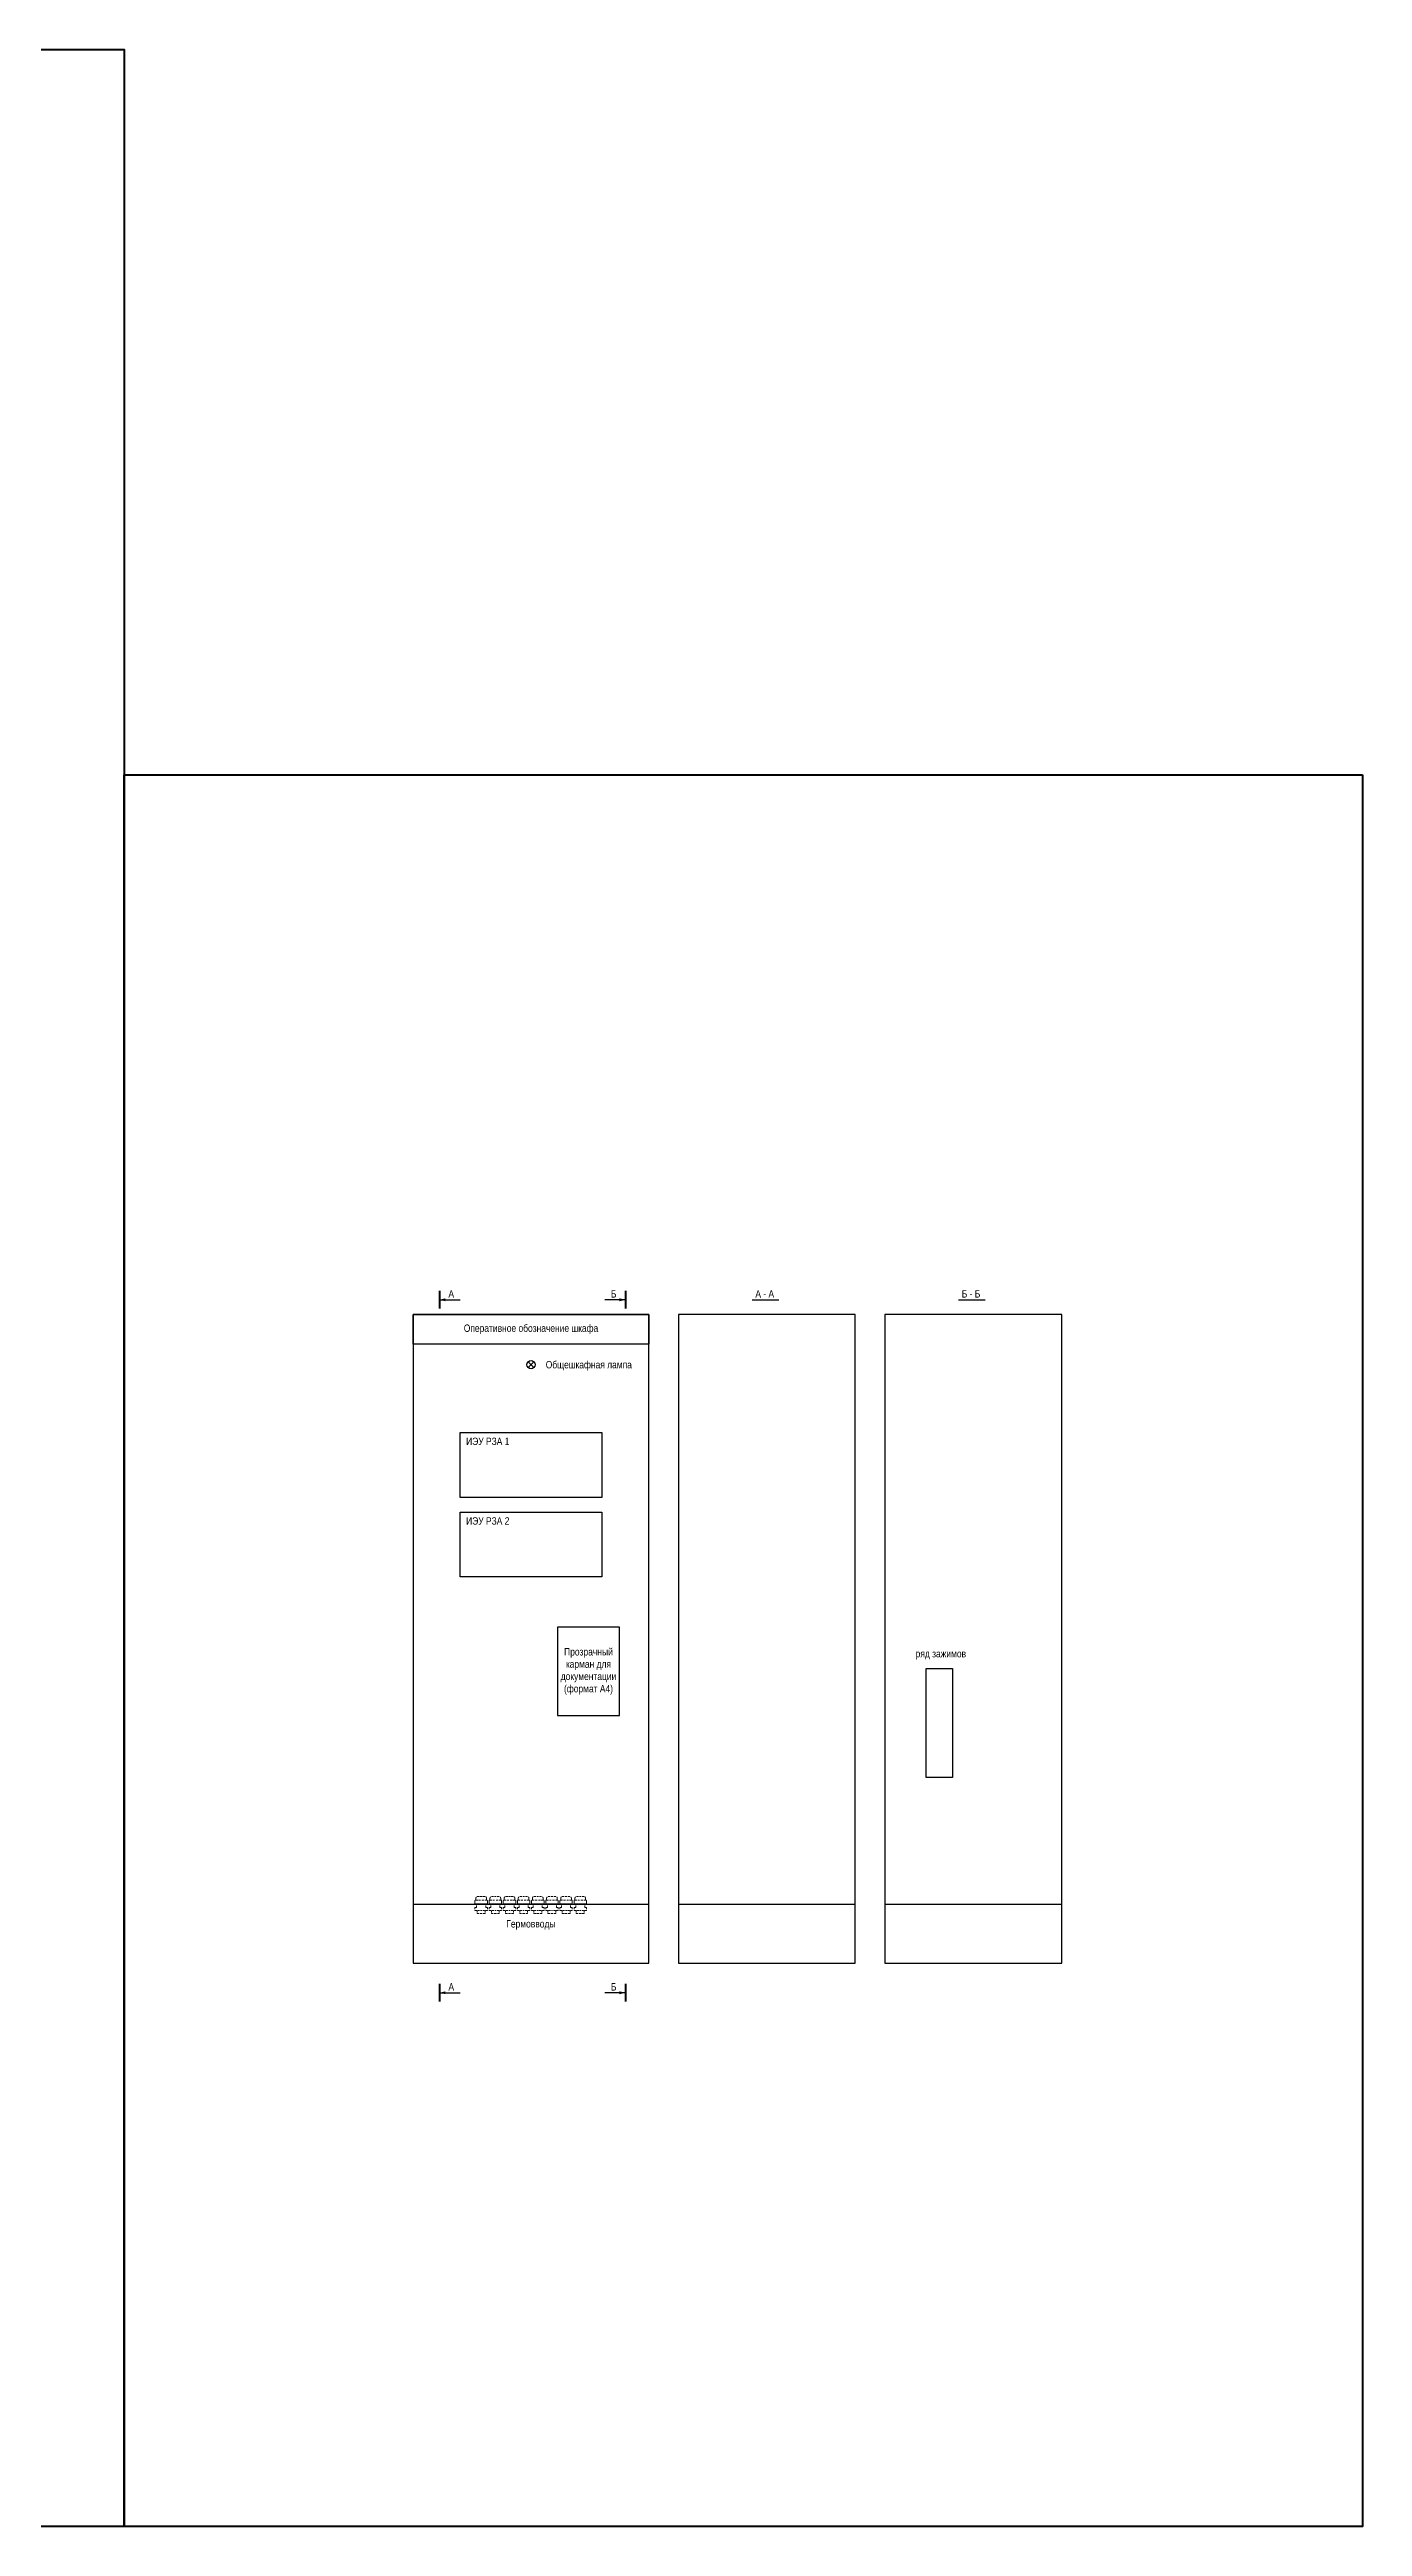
# Model space of a CAD drawing. Header units: millimetres. Extents: x 25558 to 49929, y 1902 to 19390.
# Drawn here: x 44518 to 44963, y 14521 to 15361 of the extents above; entities that cross this region are included whole.
import ezdxf
from ezdxf.enums import TextEntityAlignment as Align

# ---------------------------------------------------------------- set-up
doc = ezdxf.new("R2010")
doc.units = ezdxf.units.MM
doc.linetypes.add('штриховая2', pattern=[9.525, 6.35, -3.175])
for name, color, linetype, lineweight in [('Основная', 7, 'Continuous', 30), ('Толстая', 7, 'Continuous', 53), ('Тонкая', 7, 'Continuous', 5)]:
    doc.layers.add(name, color=color, linetype=linetype, lineweight=lineweight)
doc.styles.add('Narrow', font='ARIALN.TTF')

msp = doc.modelspace()

# ---------------------------------------------------------------- linework, layer by layer
at = {"linetype": 'штриховая2', "lineweight": 13, "ltscale": 0.1}
for p, q in [((44662.28, 14733.92), (44662.28, 14733.44)), ((44662.85, 14734.59), (44664.1, 14734.59)), ((44665.35, 14734.59), (44664.1, 14734.59)), ((44665.92, 14733.92), (44665.92, 14733.44)), ((44667.08, 14733.92), (44667.08, 14733.44)), ((44667.65, 14734.59), (44668.9, 14734.59)), ((44670.15, 14734.59), (44668.9, 14734.59)), ((44670.72, 14733.92), (44670.72, 14733.44)), ((44671.88, 14733.92), (44671.88, 14733.44)), ((44672.45, 14734.59), (44673.7, 14734.59)), ((44674.95, 14734.59), (44673.7, 14734.59)), ((44675.52, 14733.92), (44675.52, 14733.44)), ((44676.68, 14733.92), (44676.68, 14733.44)), ((44677.25, 14734.59), (44678.5, 14734.59)), ((44679.75, 14734.59), (44678.5, 14734.59)), ((44680.32, 14733.92), (44680.32, 14733.44)), ((44681.48, 14733.92), (44681.48, 14733.44)), ((44682.05, 14734.59), (44683.3, 14734.59)), ((44684.55, 14734.59), (44683.3, 14734.59)), ((44685.12, 14733.92), (44685.12, 14733.44)), ((44686.28, 14733.92), (44686.28, 14733.44)), ((44686.85, 14734.59), (44688.1, 14734.59)), ((44689.35, 14734.59), (44688.1, 14734.59)), ((44689.92, 14733.92), (44689.92, 14733.44)), ((44691.08, 14733.92), (44691.08, 14733.44)), ((44691.65, 14734.59), (44692.9, 14734.59)), ((44694.15, 14734.59), (44692.9, 14734.59)), ((44694.72, 14733.92), (44694.72, 14733.44)), ((44695.88, 14733.92), (44695.88, 14733.44)), ((44696.45, 14734.59), (44697.7, 14734.59)), ((44698.95, 14734.59), (44697.7, 14734.59)), ((44699.52, 14733.92), (44699.52, 14733.44)), ((44661.99, 14733.25), (44661.99, 14732)), ((44661.99, 14732), (44661.99, 14733.25)), ((44661.99, 14730.94), (44661.99, 14729.89)), ((44661.99, 14730.94), (44662.56, 14730.94)), ((44661.99, 14729.89), (44664.1, 14729.89)), ((44662.28, 14733.44), (44664.1, 14733.44)), ((44662.56, 14730.94), (44662.56, 14732)), ((44662.76, 14729.89), (44662.76, 14728.83)), ((44662.76, 14728.83), (44664.1, 14728.83)), ((44665.92, 14733.44), (44664.1, 14733.44)), ((44666.21, 14729.89), (44664.1, 14729.89)), ((44665.44, 14728.83), (44664.1, 14728.83)), ((44665.44, 14729.89), (44665.44, 14728.83)), ((44665.64, 14730.94), (44665.64, 14732)), ((44666.21, 14730.94), (44665.64, 14730.94)), ((44666.21, 14733.25), (44666.21, 14732)), ((44666.21, 14732), (44666.21, 14733.25)), ((44666.21, 14730.94), (44666.21, 14729.89)), ((44666.79, 14730.94), (44666.79, 14729.89)), ((44666.79, 14730.94), (44667.36, 14730.94)), ((44666.79, 14729.89), (44668.9, 14729.89)), ((44667.08, 14733.44), (44668.9, 14733.44)), ((44667.36, 14730.94), (44667.36, 14732)), ((44667.56, 14729.89), (44667.56, 14728.83)), ((44667.56, 14728.83), (44668.9, 14728.83)), ((44670.72, 14733.44), (44668.9, 14733.44)), ((44671.01, 14729.89), (44668.9, 14729.89)), ((44670.24, 14728.83), (44668.9, 14728.83)), ((44670.24, 14729.89), (44670.24, 14728.83)), ((44670.44, 14730.94), (44670.44, 14732)), ((44671.01, 14730.94), (44670.44, 14730.94)), ((44671.01, 14733.25), (44671.01, 14732)), ((44671.01, 14732), (44671.01, 14733.25)), ((44671.01, 14730.94), (44671.01, 14729.89)), ((44671.59, 14733.25), (44671.59, 14732)), ((44671.59, 14732), (44671.59, 14733.25)), ((44671.59, 14730.94), (44671.59, 14729.89)), ((44671.59, 14730.94), (44672.16, 14730.94)), ((44671.59, 14729.89), (44673.7, 14729.89)), ((44671.88, 14733.44), (44673.7, 14733.44)), ((44672.16, 14730.94), (44672.16, 14732)), ((44672.36, 14729.89), (44672.36, 14728.83)), ((44672.36, 14728.83), (44673.7, 14728.83)), ((44675.52, 14733.44), (44673.7, 14733.44)), ((44675.81, 14729.89), (44673.7, 14729.89)), ((44675.04, 14728.83), (44673.7, 14728.83)), ((44675.04, 14729.89), (44675.04, 14728.83)), ((44675.24, 14730.94), (44675.24, 14732)), ((44675.81, 14730.94), (44675.24, 14730.94)), ((44675.81, 14733.25), (44675.81, 14732)), ((44675.81, 14732), (44675.81, 14733.25)), ((44675.81, 14730.94), (44675.81, 14729.89)), ((44676.39, 14733.25), (44676.39, 14732)), ((44676.39, 14732), (44676.39, 14733.25)), ((44676.39, 14730.94), (44676.39, 14729.89)), ((44676.39, 14730.94), (44676.96, 14730.94)), ((44676.39, 14729.89), (44678.5, 14729.89)), ((44676.68, 14733.44), (44678.5, 14733.44)), ((44676.96, 14730.94), (44676.96, 14732)), ((44677.16, 14729.89), (44677.16, 14728.83)), ((44677.16, 14728.83), (44678.5, 14728.83)), ((44680.32, 14733.44), (44678.5, 14733.44)), ((44680.61, 14729.89), (44678.5, 14729.89)), ((44679.84, 14728.83), (44678.5, 14728.83)), ((44679.84, 14729.89), (44679.84, 14728.83)), ((44680.04, 14730.94), (44680.04, 14732)), ((44680.61, 14730.94), (44680.04, 14730.94)), ((44680.61, 14733.25), (44680.61, 14732)), ((44680.61, 14732), (44680.61, 14733.25)), ((44680.61, 14730.94), (44680.61, 14729.89)), ((44681.19, 14733.25), (44681.19, 14732)), ((44681.19, 14732), (44681.19, 14733.25)), ((44681.19, 14733.25), (44681.19, 14732)), ((44681.19, 14732), (44681.19, 14733.25)), ((44681.19, 14730.94), (44681.19, 14729.89)), ((44681.19, 14730.94), (44681.76, 14730.94)), ((44681.19, 14730.94), (44681.19, 14729.89)), ((44681.19, 14729.89), (44683.3, 14729.89)), ((44681.48, 14733.44), (44683.3, 14733.44)), ((44681.76, 14730.94), (44681.76, 14732)), ((44681.96, 14729.89), (44681.96, 14728.83)), ((44681.96, 14728.83), (44683.3, 14728.83)), ((44685.12, 14733.44), (44683.3, 14733.44)), ((44685.41, 14729.89), (44683.3, 14729.89)), ((44684.64, 14728.83), (44683.3, 14728.83)), ((44684.64, 14729.89), (44684.64, 14728.83)), ((44684.84, 14730.94), (44684.84, 14732)), ((44685.41, 14730.94), (44684.84, 14730.94)), ((44685.41, 14733.25), (44685.41, 14732)), ((44685.41, 14732), (44685.41, 14733.25)), ((44685.41, 14730.94), (44685.41, 14729.89)), ((44685.99, 14733.25), (44685.99, 14732)), ((44685.99, 14732), (44685.99, 14733.25)), ((44685.99, 14730.94), (44685.99, 14729.89)), ((44685.99, 14730.94), (44686.56, 14730.94)), ((44685.99, 14729.89), (44688.1, 14729.89)), ((44686.28, 14733.44), (44688.1, 14733.44)), ((44686.56, 14730.94), (44686.56, 14732)), ((44686.76, 14729.89), (44686.76, 14728.83)), ((44686.76, 14728.83), (44688.1, 14728.83)), ((44689.92, 14733.44), (44688.1, 14733.44)), ((44690.21, 14729.89), (44688.1, 14729.89)), ((44689.44, 14728.83), (44688.1, 14728.83)), ((44689.44, 14729.89), (44689.44, 14728.83)), ((44689.64, 14730.94), (44689.64, 14732)), ((44690.21, 14730.94), (44689.64, 14730.94)), ((44690.21, 14733.25), (44690.21, 14732)), ((44690.21, 14732), (44690.21, 14733.25)), ((44690.21, 14730.94), (44690.21, 14729.89)), ((44690.79, 14733.25), (44690.79, 14732)), ((44690.79, 14732), (44690.79, 14733.25)), ((44690.79, 14730.94), (44690.79, 14729.89)), ((44690.79, 14730.94), (44691.36, 14730.94)), ((44690.79, 14729.89), (44692.9, 14729.89)), ((44691.08, 14733.44), (44692.9, 14733.44)), ((44691.36, 14730.94), (44691.36, 14732)), ((44691.56, 14729.89), (44691.56, 14728.83)), ((44691.56, 14728.83), (44692.9, 14728.83)), ((44694.72, 14733.44), (44692.9, 14733.44)), ((44695.01, 14729.89), (44692.9, 14729.89)), ((44694.24, 14728.83), (44692.9, 14728.83)), ((44694.24, 14729.89), (44694.24, 14728.83)), ((44694.44, 14730.94), (44694.44, 14732)), ((44695.01, 14730.94), (44694.44, 14730.94)), ((44695.01, 14733.25), (44695.01, 14732)), ((44695.01, 14732), (44695.01, 14733.25)), ((44695.01, 14730.94), (44695.01, 14729.89)), ((44695.59, 14733.25), (44695.59, 14732)), ((44695.59, 14732), (44695.59, 14733.25)), ((44695.59, 14730.94), (44695.59, 14729.89)), ((44695.59, 14730.94), (44696.16, 14730.94)), ((44695.59, 14729.89), (44697.7, 14729.89)), ((44695.88, 14733.44), (44697.7, 14733.44)), ((44696.16, 14730.94), (44696.16, 14732)), ((44696.36, 14729.89), (44696.36, 14728.83)), ((44696.36, 14728.83), (44697.7, 14728.83)), ((44699.52, 14733.44), (44697.7, 14733.44)), ((44699.81, 14729.89), (44697.7, 14729.89)), ((44699.04, 14728.83), (44697.7, 14728.83)), ((44699.04, 14729.89), (44699.04, 14728.83)), ((44699.24, 14730.94), (44699.24, 14732)), ((44699.81, 14730.94), (44699.24, 14730.94)), ((44699.81, 14733.25), (44699.81, 14732)), ((44699.81, 14732), (44699.81, 14733.25)), ((44699.81, 14730.94), (44699.81, 14729.89))]:
    msp.add_line(p, q, dxfattribs=at)
for points in [[(44662.28, 14733.92), (44662.29, 14734.1), (44662.32, 14734.23), (44662.38, 14734.36), (44662.47, 14734.47), (44662.58, 14734.54), (44662.72, 14734.59), (44662.95, 14734.59)], [(44665.92, 14733.92), (44665.91, 14734.1), (44665.88, 14734.23), (44665.82, 14734.36), (44665.74, 14734.47), (44665.63, 14734.54), (44665.48, 14734.59), (44665.25, 14734.59)], [(44667.08, 14733.92), (44667.09, 14734.1), (44667.12, 14734.23), (44667.18, 14734.36), (44667.27, 14734.47), (44667.38, 14734.54), (44667.52, 14734.59), (44667.75, 14734.59)], [(44670.72, 14733.92), (44670.71, 14734.1), (44670.68, 14734.23), (44670.62, 14734.36), (44670.54, 14734.47), (44670.43, 14734.54), (44670.28, 14734.59), (44670.05, 14734.59)], [(44671.88, 14733.92), (44671.89, 14734.1), (44671.92, 14734.23), (44671.98, 14734.36), (44672.07, 14734.47), (44672.18, 14734.54), (44672.32, 14734.59), (44672.55, 14734.59)], [(44675.52, 14733.92), (44675.51, 14734.1), (44675.48, 14734.23), (44675.42, 14734.36), (44675.34, 14734.47), (44675.23, 14734.54), (44675.08, 14734.59), (44674.85, 14734.59)], [(44676.68, 14733.92), (44676.69, 14734.1), (44676.72, 14734.23), (44676.78, 14734.36), (44676.87, 14734.47), (44676.98, 14734.54), (44677.12, 14734.59), (44677.35, 14734.59)], [(44680.32, 14733.92), (44680.31, 14734.1), (44680.28, 14734.23), (44680.22, 14734.36), (44680.14, 14734.47), (44680.03, 14734.54), (44679.88, 14734.59), (44679.65, 14734.59)], [(44681.48, 14733.92), (44681.49, 14734.1), (44681.52, 14734.23), (44681.58, 14734.36), (44681.67, 14734.47), (44681.78, 14734.54), (44681.92, 14734.59), (44682.15, 14734.59)], [(44685.12, 14733.92), (44685.11, 14734.1), (44685.08, 14734.23), (44685.02, 14734.36), (44684.94, 14734.47), (44684.83, 14734.54), (44684.68, 14734.59), (44684.45, 14734.59)], [(44686.28, 14733.92), (44686.29, 14734.1), (44686.32, 14734.23), (44686.38, 14734.36), (44686.47, 14734.47), (44686.58, 14734.54), (44686.72, 14734.59), (44686.95, 14734.59)], [(44689.92, 14733.92), (44689.91, 14734.1), (44689.88, 14734.23), (44689.82, 14734.36), (44689.74, 14734.47), (44689.63, 14734.54), (44689.48, 14734.59), (44689.25, 14734.59)], [(44691.08, 14733.92), (44691.09, 14734.1), (44691.12, 14734.23), (44691.18, 14734.36), (44691.27, 14734.47), (44691.38, 14734.54), (44691.52, 14734.59), (44691.75, 14734.59)], [(44694.72, 14733.92), (44694.71, 14734.1), (44694.68, 14734.23), (44694.62, 14734.36), (44694.54, 14734.47), (44694.43, 14734.54), (44694.28, 14734.59), (44694.05, 14734.59)], [(44695.88, 14733.92), (44695.89, 14734.1), (44695.92, 14734.23), (44695.98, 14734.36), (44696.07, 14734.47), (44696.18, 14734.54), (44696.32, 14734.59), (44696.55, 14734.59)], [(44699.52, 14733.92), (44699.51, 14734.1), (44699.48, 14734.23), (44699.42, 14734.36), (44699.34, 14734.47), (44699.23, 14734.54), (44699.08, 14734.59), (44698.85, 14734.59)], [(44661.99, 14733.25), (44662.02, 14733.3), (44662.09, 14733.36), (44662.14, 14733.4), (44662.19, 14733.42), (44662.25, 14733.43), (44662.28, 14733.44)], [(44666.21, 14733.25), (44666.18, 14733.3), (44666.11, 14733.36), (44666.06, 14733.4), (44666.01, 14733.42), (44665.95, 14733.43), (44665.92, 14733.44)], [(44666.79, 14733.25), (44666.82, 14733.3), (44666.89, 14733.36), (44666.94, 14733.4), (44666.99, 14733.42), (44667.05, 14733.43), (44667.08, 14733.44)], [(44671.01, 14733.25), (44670.98, 14733.3), (44670.91, 14733.36), (44670.86, 14733.4), (44670.81, 14733.42), (44670.75, 14733.43), (44670.72, 14733.44)], [(44671.59, 14733.25), (44671.62, 14733.3), (44671.69, 14733.36), (44671.74, 14733.4), (44671.79, 14733.42), (44671.85, 14733.43), (44671.88, 14733.44)], [(44675.81, 14733.25), (44675.78, 14733.3), (44675.71, 14733.36), (44675.66, 14733.4), (44675.61, 14733.42), (44675.55, 14733.43), (44675.52, 14733.44)], [(44676.39, 14733.25), (44676.42, 14733.3), (44676.49, 14733.36), (44676.54, 14733.4), (44676.59, 14733.42), (44676.65, 14733.43), (44676.68, 14733.44)], [(44680.61, 14733.25), (44680.58, 14733.3), (44680.51, 14733.36), (44680.46, 14733.4), (44680.41, 14733.42), (44680.35, 14733.43), (44680.32, 14733.44)], [(44681.19, 14733.25), (44681.22, 14733.3), (44681.29, 14733.36), (44681.34, 14733.4), (44681.39, 14733.42), (44681.45, 14733.43), (44681.48, 14733.44)], [(44685.41, 14733.25), (44685.38, 14733.3), (44685.31, 14733.36), (44685.26, 14733.4), (44685.21, 14733.42), (44685.15, 14733.43), (44685.12, 14733.44)], [(44685.99, 14733.25), (44686.02, 14733.3), (44686.09, 14733.36), (44686.14, 14733.4), (44686.19, 14733.42), (44686.25, 14733.43), (44686.28, 14733.44)], [(44690.21, 14733.25), (44690.18, 14733.3), (44690.11, 14733.36), (44690.06, 14733.4), (44690.01, 14733.42), (44689.95, 14733.43), (44689.92, 14733.44)], [(44690.79, 14733.25), (44690.82, 14733.3), (44690.89, 14733.36), (44690.94, 14733.4), (44690.99, 14733.42), (44691.05, 14733.43), (44691.08, 14733.44)], [(44695.01, 14733.25), (44694.98, 14733.3), (44694.91, 14733.36), (44694.86, 14733.4), (44694.81, 14733.42), (44694.75, 14733.43), (44694.72, 14733.44)], [(44695.59, 14733.25), (44695.62, 14733.3), (44695.69, 14733.36), (44695.74, 14733.4), (44695.79, 14733.42), (44695.85, 14733.43), (44695.88, 14733.44)], [(44699.81, 14733.25), (44699.78, 14733.3), (44699.71, 14733.36), (44699.66, 14733.4), (44699.61, 14733.42), (44699.55, 14733.43), (44699.52, 14733.44)]]:
    msp.add_spline(points, degree=3, dxfattribs=at)
at = {"layer": 'Основная', "ltscale": 100}
msp.add_line((44641, 14732), (44721, 14732), dxfattribs=at)
at = {"layer": 'Основная', "linetype": 'штриховая2', "lineweight": 13, "ltscale": 1000}
for p, q in [((44661.99, 14732.19), (44664.1, 14732.19)), ((44661.99, 14732), (44664.1, 14732)), ((44662.56, 14732), (44661.99, 14732)), ((44666.21, 14732.19), (44664.1, 14732.19)), ((44666.21, 14732), (44664.1, 14732)), ((44665.64, 14732), (44666.21, 14732)), ((44666.79, 14733.25), (44666.79, 14732)), ((44666.79, 14732), (44666.79, 14733.25)), ((44666.79, 14732.19), (44668.9, 14732.19)), ((44666.79, 14732), (44668.9, 14732)), ((44667.36, 14732), (44666.79, 14732)), ((44671.01, 14732.19), (44668.9, 14732.19)), ((44671.01, 14732), (44668.9, 14732)), ((44670.44, 14732), (44671.01, 14732)), ((44671.59, 14732.19), (44673.7, 14732.19)), ((44671.59, 14732), (44673.7, 14732)), ((44672.16, 14732), (44671.59, 14732)), ((44675.81, 14732.19), (44673.7, 14732.19)), ((44675.81, 14732), (44673.7, 14732)), ((44675.24, 14732), (44675.81, 14732)), ((44676.39, 14732.19), (44678.5, 14732.19)), ((44676.39, 14732), (44678.5, 14732)), ((44676.96, 14732), (44676.39, 14732)), ((44680.61, 14732.19), (44678.5, 14732.19)), ((44680.61, 14732), (44678.5, 14732)), ((44680.04, 14732), (44680.61, 14732)), ((44681.19, 14732.19), (44683.3, 14732.19)), ((44681.19, 14732), (44683.3, 14732)), ((44681.76, 14732), (44681.19, 14732)), ((44685.41, 14732.19), (44683.3, 14732.19)), ((44685.41, 14732), (44683.3, 14732)), ((44684.84, 14732), (44685.41, 14732)), ((44685.99, 14732.19), (44688.1, 14732.19)), ((44685.99, 14732), (44688.1, 14732)), ((44686.56, 14732), (44685.99, 14732)), ((44690.21, 14732.19), (44688.1, 14732.19)), ((44690.21, 14732), (44688.1, 14732)), ((44689.64, 14732), (44690.21, 14732)), ((44690.79, 14732.19), (44692.9, 14732.19)), ((44690.79, 14732), (44692.9, 14732)), ((44691.36, 14732), (44690.79, 14732)), ((44695.01, 14732.19), (44692.9, 14732.19)), ((44695.01, 14732), (44692.9, 14732)), ((44694.44, 14732), (44695.01, 14732)), ((44695.59, 14732.19), (44697.7, 14732.19)), ((44695.59, 14732), (44697.7, 14732)), ((44696.16, 14732), (44695.59, 14732)), ((44699.81, 14732.19), (44697.7, 14732.19)), ((44699.81, 14732), (44697.7, 14732)), ((44699.24, 14732), (44699.81, 14732))]:
    msp.add_line(p, q, dxfattribs=at)
at = {"layer": 'Основная', "ltscale": 100}
for points in [[(44650, 14937, 0, 1, 0), (44652, 14937, 0, 0, 0)], [(44713, 14937, 0, 1, 0), (44711, 14937, 0, 0, 0)], [(44650, 14702, 0, 1, 0), (44652, 14702, 0, 0, 0)], [(44713, 14702, 0, 1, 0), (44711, 14702, 0, 0, 0)]]:
    msp.add_lwpolyline(points, format="xyseb", dxfattribs=at)
for points in [[(44650, 14937), (44657, 14937)], [(44713, 14937), (44706, 14937)], [(44756, 14937), (44765, 14937)], [(44826, 14937), (44835, 14937)], [(44680, 14916), (44682, 14914)], [(44680, 14914), (44682, 14916)], [(44731, 14732), (44791, 14732)], [(44801, 14732), (44861, 14732)], [(44650, 14702), (44657, 14702)], [(44713, 14702), (44706, 14702)]]:
    msp.add_lwpolyline(points, dxfattribs=at)
at = {"layer": 'Основная'}
for points in [[(44641, 14712), (44721, 14712), (44721, 14932), (44641, 14932)], [(44791, 14932), (44731, 14932), (44731, 14712), (44791, 14712)], [(44861, 14932), (44801, 14932), (44801, 14712), (44861, 14712)], [(44657, 14892), (44705, 14892), (44705, 14870), (44657, 14870)], [(44657, 14865), (44705, 14865), (44705, 14843), (44657, 14843)], [(44690, 14796), (44711, 14796), (44711, 14826), (44690, 14826)], [(44815, 14812), (44824, 14812), (44824, 14775), (44815, 14775)]]:
    msp.add_lwpolyline(points, close=True, dxfattribs=at)
at = {"layer": 'Основная', "ltscale": 100}
msp.add_lwpolyline([(44641, 14932), (44721, 14932), (44721, 14922), (44641, 14922)], close=True, dxfattribs=at)
at = {"layer": 'Основная', "ltscale": 0.35}
msp.add_circle((44681, 14915), 1.41, dxfattribs=at)
at = {"layer": 'Толстая', "ltscale": 100}
for points in [[(44650, 14940), (44650, 14934)], [(44713, 14940), (44713, 14934)], [(44650, 14705), (44650, 14699)], [(44713, 14705), (44713, 14699)]]:
    msp.add_lwpolyline(points, dxfattribs=at)
at = {"layer": 'Тонкая', "color": 3, "lineweight": 50}
for points in [[(44543, 14521), (43949, 14521), (43949, 15361), (44543, 15361)], [(44963, 15115), (44963, 14521), (44543, 14521), (44543, 15115)]]:
    msp.add_lwpolyline(points, close=True, dxfattribs=at)

# ---------------------------------------------------------------- texts
at = {"layer": 'Основная', "style": 'Narrow'}
for s, p in [('А', (44653, 14939)), ('Б', (44708.09, 14939)), ('А - А', (44757.09, 14939)), ('Б - Б', (44827.09, 14939)), ('Общешкафная лампа', (44686, 14915)), ('ИЭУ РЗА', (44659, 14889)), ('ИЭУ РЗА 1', (44659, 14889)), ('ИЭУ РЗА 2', (44659, 14862)), ('А', (44653, 14704)), ('Б', (44708.09, 14704))]:
    msp.add_text(s, height=2.5, dxfattribs=at).set_placement(p, align=Align.MIDDLE_LEFT)
msp.add_text('ряд зажимов', height=2.5, dxfattribs=at).set_placement((44820, 14817), align=Align.MIDDLE_CENTER)
at = {"layer": 'Основная', "char_height": 2.5, "attachment_point": 5, "style": 'Narrow'}
for s, insert, width in [('Оперативное обозначение шкафа', (44681, 14927), 80), ('Прозрачный карман для документации (формат А4)', (44700.5, 14811), 21), ('Гермовводы ', (44681, 14725), 58)]:
    msp.add_mtext(s, dxfattribs=dict(at, insert=insert, width=width))

doc.saveas('drawing.dxf')
